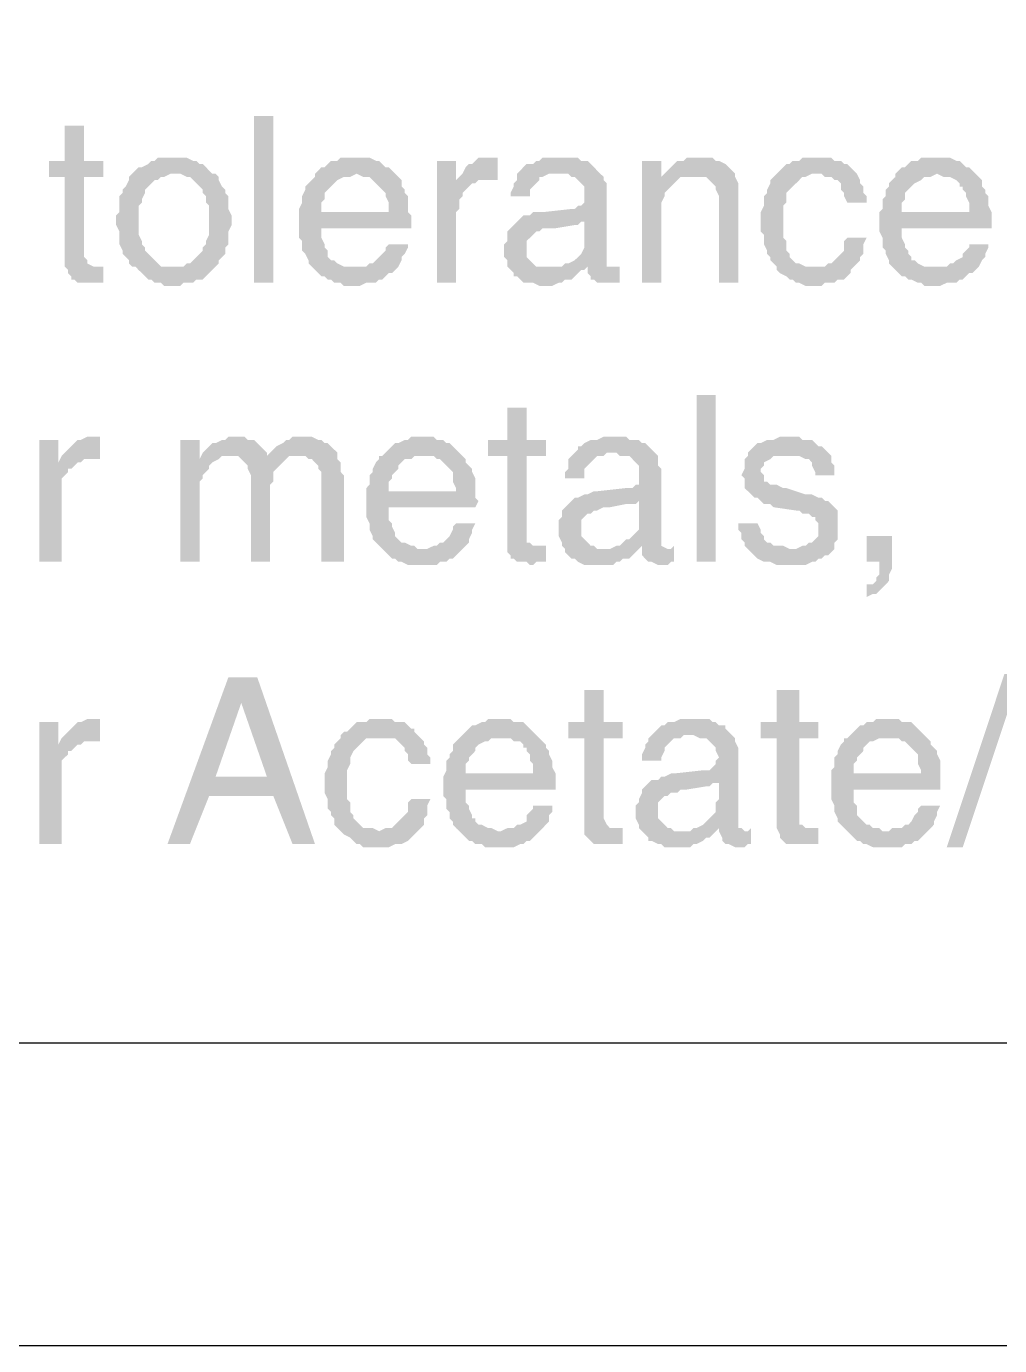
# Model space of a CAD drawing. Header units: inches. Extents: x 3613 to 8393, y -2205 to -794.
# Drawn here: x 3947.38 to 3961.08, y -1185.65 to -1167.08 of the extents above; entities that cross this region are included whole.
import ezdxf

# ---------------------------------------------------------------- set-up
doc = ezdxf.new("R2010")
doc.units = ezdxf.units.IN
doc.header["$MEASUREMENT"] = 0

msp = doc.modelspace()

# ---------------------------------------------------------------- hatches: boundary and pattern name
at = {"transparency": 33554559}
for points in [[(3948.192, -1168.479), (3947.921, -1168.479), (3947.921, -1168.975), (3947.696, -1168.975), (3947.696, -1169.201), (3947.921, -1169.201), (3947.921, -1170.464), (3947.967, -1170.51), (3947.967, -1170.555), (3948.012, -1170.6), (3948.012, -1170.645), (3948.057, -1170.645), (3948.102, -1170.69), (3948.463, -1170.69), (3948.463, -1170.464), (3948.328, -1170.464), (3948.237, -1170.419), (3948.237, -1170.374), (3948.192, -1170.329), (3948.192, -1169.201), (3948.463, -1169.201), (3948.463, -1168.975), (3948.192, -1168.975)], [(3950.584, -1170.69), (3950.584, -1168.343), (3950.855, -1168.343), (3950.855, -1170.69)], [(3949.456, -1168.93), (3949.23, -1168.93), (3949.185, -1168.975), (3949.14, -1168.975), (3949.095, -1169.02), (3949.005, -1169.065), (3948.959, -1169.065), (3948.914, -1169.111), (3948.869, -1169.156), (3948.869, -1169.156), (3948.824, -1169.201), (3948.824, -1169.246), (3948.779, -1169.336), (3948.734, -1169.381), (3948.734, -1169.426), (3948.689, -1169.472), (3948.689, -1169.697), (3948.643, -1169.742), (3948.643, -1169.833), (3948.643, -1169.878), (3948.689, -1169.968), (3948.689, -1170.149), (3948.734, -1170.239), (3948.734, -1170.284), (3948.779, -1170.329), (3948.824, -1170.374), (3948.824, -1170.419), (3948.869, -1170.464), (3949.456, -1170.464), (3949.275, -1170.464), (3949.23, -1170.419), (3949.185, -1170.374), (3949.14, -1170.329), (3949.095, -1170.284), (3949.05, -1170.239), (3949.05, -1170.194), (3949.005, -1170.149), (3949.005, -1170.103), (3948.959, -1170.013), (3948.959, -1169.607), (3949.005, -1169.562), (3949.005, -1169.517), (3949.05, -1169.426), (3949.05, -1169.381), (3949.095, -1169.336), (3949.14, -1169.291), (3949.185, -1169.246), (3949.23, -1169.246), (3949.275, -1169.201), (3949.32, -1169.201), (3949.411, -1169.156), (3949.997, -1169.156), (3949.952, -1169.111), (3949.907, -1169.065), (3949.862, -1169.02), (3949.817, -1169.02), (3949.772, -1168.975), (3949.727, -1168.975), (3949.636, -1168.93), (3949.546, -1168.93)], [(3952.028, -1168.93), (3951.803, -1168.93), (3951.758, -1168.975), (3951.667, -1168.975), (3951.622, -1169.02), (3951.577, -1169.065), (3951.532, -1169.065), (3951.487, -1169.111), (3951.442, -1169.156), (3952.028, -1169.156), (3952.119, -1169.201), (3952.209, -1169.201), (3952.254, -1169.246), (3952.299, -1169.291), (3952.344, -1169.336), (3952.344, -1169.336), (3952.389, -1169.381), (3952.435, -1169.426), (3952.435, -1169.472), (3952.48, -1169.562), (3952.48, -1169.697), (3951.216, -1169.697), (3951.216, -1170.058), (3951.261, -1170.103), (3951.261, -1170.239), (3951.306, -1170.284), (3951.351, -1170.374), (3951.351, -1170.419), (3951.397, -1170.464), (3951.442, -1170.51), (3951.442, -1170.51), (3951.487, -1170.555), (3951.532, -1170.6), (3951.577, -1170.6), (3951.622, -1170.645), (3951.667, -1170.645), (3951.712, -1170.69), (3951.803, -1170.69), (3951.848, -1170.735), (3952.074, -1170.735), (3952.164, -1170.69), (3952.299, -1170.69), (3952.344, -1170.645), (3952.389, -1170.645), (3952.435, -1170.6), (3952.48, -1170.555), (3952.525, -1170.555), (3952.57, -1170.51), (3952.028, -1170.464), (3951.848, -1170.464), (3951.758, -1170.419), (3951.712, -1170.374), (3951.667, -1170.374), (3951.622, -1170.329), (3951.622, -1170.239), (3951.577, -1170.194), (3951.577, -1170.149), (3951.532, -1170.058), (3951.532, -1169.923), (3952.796, -1169.923), (3952.796, -1169.742), (3952.751, -1169.697), (3952.751, -1169.472), (3952.705, -1169.426), (3952.705, -1169.381), (3952.66, -1169.336), (3952.66, -1169.246), (3952.615, -1169.201), (3952.57, -1169.156), (3952.525, -1169.111), (3952.48, -1169.065), (3952.435, -1169.065), (3952.389, -1169.02), (3952.344, -1168.975), (3952.299, -1168.975), (3952.209, -1168.93), (3952.119, -1168.93)], [(3953.427, -1168.975), (3953.157, -1168.975), (3953.157, -1170.69), (3953.427, -1170.69), (3953.427, -1169.697), (3953.473, -1169.652), (3953.473, -1169.517), (3953.518, -1169.472), (3953.518, -1169.426), (3953.563, -1169.381), (3953.608, -1169.336), (3953.653, -1169.291), (3953.698, -1169.291), (3953.427, -1169.246)], [(3953.924, -1168.93), (3953.743, -1168.93), (3953.698, -1168.975), (3953.653, -1169.02), (3953.608, -1169.02), (3953.563, -1169.065), (3953.518, -1169.156), (3953.518, -1169.156), (3953.473, -1169.201), (3953.924, -1169.246), (3954.014, -1169.246), (3954.014, -1168.93), (3953.969, -1168.93)], [(3954.917, -1168.93), (3954.646, -1168.93), (3954.601, -1168.975), (3954.556, -1168.975), (3954.511, -1169.02), (3954.42, -1169.02), (3954.375, -1169.065), (3954.375, -1169.065), (3954.33, -1169.111), (3954.285, -1169.156), (3954.285, -1169.246), (3954.24, -1169.291), (3954.24, -1169.336), (3954.195, -1169.426), (3954.195, -1169.472), (3954.466, -1169.472), (3954.466, -1169.381), (3954.511, -1169.336), (3954.556, -1169.291), (3954.601, -1169.246), (3954.601, -1169.201), (3954.646, -1169.201), (3954.736, -1169.156), (3955.458, -1169.156), (3955.413, -1169.111), (3955.368, -1169.065), (3955.323, -1169.02), (3955.278, -1168.975), (3955.188, -1168.975), (3955.143, -1168.93), (3954.962, -1168.93)], [(3956.316, -1168.975), (3956.045, -1168.975), (3956.045, -1170.69), (3956.316, -1170.69), (3956.316, -1169.742), (3956.316, -1169.562), (3956.361, -1169.472), (3956.361, -1169.426), (3956.406, -1169.381), (3956.451, -1169.336), (3956.451, -1169.336), (3956.496, -1169.291), (3956.542, -1169.246), (3956.316, -1169.201)], [(3956.812, -1168.93), (3956.677, -1168.93), (3956.632, -1168.975), (3956.542, -1168.975), (3956.496, -1169.02), (3956.451, -1169.065), (3956.406, -1169.111), (3956.361, -1169.156), (3956.316, -1169.201), (3956.542, -1169.246), (3956.587, -1169.201), (3956.767, -1169.201), (3957.354, -1169.156), (3957.309, -1169.111), (3957.264, -1169.065), (3957.264, -1169.065), (3957.219, -1169.02), (3957.128, -1168.975), (3957.083, -1168.975), (3957.038, -1168.93), (3956.903, -1168.93)], [(3958.482, -1168.93), (3958.302, -1168.93), (3958.257, -1168.975), (3958.166, -1168.975), (3958.121, -1169.02), (3958.076, -1169.02), (3958.031, -1169.065), (3957.986, -1169.111), (3957.941, -1169.156), (3958.573, -1169.156), (3958.618, -1169.201), (3958.708, -1169.201), (3958.753, -1169.246), (3958.798, -1169.246), (3958.843, -1169.291), (3958.843, -1169.381), (3958.888, -1169.426), (3958.888, -1169.472), (3958.934, -1169.562), (3959.204, -1169.562), (3959.204, -1169.472), (3959.159, -1169.426), (3959.159, -1169.336), (3959.114, -1169.291), (3959.114, -1169.246), (3959.069, -1169.156), (3959.024, -1169.111), (3958.979, -1169.065), (3958.979, -1169.065), (3958.934, -1169.02), (3958.888, -1169.02), (3958.843, -1168.975), (3958.753, -1168.975), (3958.708, -1168.93), (3958.573, -1168.93)], [(3960.197, -1168.93), (3959.972, -1168.93), (3959.927, -1168.975), (3959.836, -1168.975), (3959.791, -1169.02), (3959.746, -1169.065), (3959.701, -1169.065), (3959.656, -1169.111), (3959.611, -1169.156), (3960.197, -1169.156), (3960.288, -1169.201), (3960.378, -1169.201), (3960.468, -1169.246), (3960.513, -1169.291), (3960.513, -1169.336), (3960.558, -1169.336), (3960.558, -1169.381), (3960.604, -1169.426), (3960.604, -1169.472), (3960.649, -1169.562), (3960.649, -1169.697), (3959.385, -1169.697), (3959.385, -1169.968), (3959.43, -1170.058), (3959.43, -1170.194), (3959.475, -1170.239), (3959.475, -1170.284), (3959.52, -1170.374), (3959.52, -1170.419), (3959.565, -1170.464), (3959.611, -1170.51), (3959.611, -1170.51), (3959.656, -1170.555), (3959.701, -1170.6), (3959.746, -1170.6), (3959.791, -1170.645), (3959.836, -1170.645), (3959.927, -1170.69), (3959.972, -1170.69), (3960.017, -1170.735), (3960.242, -1170.735), (3960.333, -1170.69), (3960.468, -1170.69), (3960.513, -1170.645), (3960.558, -1170.645), (3960.604, -1170.6), (3960.649, -1170.555), (3960.694, -1170.555), (3960.739, -1170.51), (3960.197, -1170.464), (3960.017, -1170.464), (3959.927, -1170.419), (3959.881, -1170.374), (3959.836, -1170.374), (3959.836, -1170.329), (3959.791, -1170.284), (3959.791, -1170.239), (3959.746, -1170.194), (3959.746, -1170.149), (3959.701, -1170.058), (3959.701, -1169.923), (3960.965, -1169.923), (3960.965, -1169.697), (3960.919, -1169.607), (3960.919, -1169.472), (3960.874, -1169.426), (3960.874, -1169.381), (3960.829, -1169.336), (3960.829, -1169.246), (3960.784, -1169.201), (3960.739, -1169.156), (3960.694, -1169.111), (3960.649, -1169.065), (3960.604, -1169.065), (3960.558, -1169.02), (3960.513, -1168.975), (3960.468, -1168.975), (3960.378, -1168.93), (3960.288, -1168.93)], [(3949.997, -1169.156), (3949.456, -1169.156), (3949.546, -1169.156), (3949.636, -1169.201), (3949.682, -1169.201), (3949.727, -1169.246), (3949.772, -1169.291), (3949.817, -1169.336), (3949.862, -1169.381), (3949.862, -1169.426), (3949.907, -1169.472), (3949.907, -1169.562), (3949.952, -1169.607), (3949.952, -1170.013), (3949.907, -1170.103), (3949.907, -1170.149), (3949.862, -1170.194), (3949.862, -1170.239), (3949.817, -1170.284), (3949.772, -1170.329), (3949.727, -1170.374), (3949.682, -1170.419), (3949.636, -1170.419), (3949.591, -1170.464), (3948.914, -1170.464), (3948.959, -1170.51), (3949.005, -1170.555), (3949.05, -1170.6), (3949.095, -1170.645), (3949.14, -1170.645), (3949.185, -1170.69), (3949.275, -1170.69), (3949.32, -1170.735), (3949.546, -1170.735), (3949.591, -1170.69), (3949.727, -1170.69), (3949.772, -1170.645), (3949.862, -1170.645), (3949.907, -1170.6), (3949.952, -1170.555), (3949.997, -1170.51), (3950.043, -1170.464), (3950.043, -1170.464), (3950.088, -1170.419), (3950.088, -1170.374), (3950.133, -1170.329), (3950.178, -1170.284), (3950.178, -1170.194), (3950.223, -1170.149), (3950.223, -1169.968), (3950.268, -1169.878), (3950.268, -1169.833), (3950.268, -1169.742), (3950.223, -1169.652), (3950.223, -1169.472), (3950.178, -1169.426), (3950.178, -1169.381), (3950.133, -1169.336), (3950.088, -1169.246), (3950.088, -1169.201), (3950.043, -1169.156)], [(3951.442, -1169.156), (3951.442, -1169.201), (3951.397, -1169.246), (3951.351, -1169.291), (3951.306, -1169.336), (3951.306, -1169.381), (3951.261, -1169.472), (3951.261, -1169.562), (3951.216, -1169.652), (3951.216, -1169.697), (3951.532, -1169.697), (3951.532, -1169.562), (3951.577, -1169.517), (3951.577, -1169.426), (3951.622, -1169.381), (3951.667, -1169.336), (3951.667, -1169.336), (3951.712, -1169.291), (3951.758, -1169.246), (3951.848, -1169.201), (3951.938, -1169.201), (3952.028, -1169.156)], [(3953.473, -1169.201), (3953.427, -1169.246), (3953.698, -1169.291), (3953.743, -1169.246), (3953.924, -1169.246)], [(3955.458, -1169.156), (3954.872, -1169.156), (3955.007, -1169.156), (3955.052, -1169.201), (3955.097, -1169.201), (3955.143, -1169.246), (3955.188, -1169.291), (3955.233, -1169.336), (3955.233, -1169.562), (3955.188, -1169.607), (3955.143, -1169.607), (3955.097, -1169.652), (3955.052, -1169.652), (3954.646, -1169.697), (3954.511, -1169.697), (3954.466, -1169.742), (3954.375, -1169.742), (3954.33, -1169.787), (3955.233, -1169.833), (3955.233, -1170.103), (3955.233, -1170.194), (3955.188, -1170.284), (3955.143, -1170.329), (3955.097, -1170.374), (3955.097, -1170.374), (3955.007, -1170.419), (3954.962, -1170.419), (3954.917, -1170.464), (3954.736, -1170.464), (3954.195, -1170.51), (3954.24, -1170.555), (3954.24, -1170.6), (3954.285, -1170.6), (3954.33, -1170.645), (3954.375, -1170.69), (3954.511, -1170.69), (3954.601, -1170.735), (3954.781, -1170.735), (3954.872, -1170.69), (3954.917, -1170.69), (3954.962, -1170.645), (3955.052, -1170.645), (3955.097, -1170.6), (3955.143, -1170.555), (3955.188, -1170.51), (3955.233, -1170.51), (3955.278, -1170.464), (3955.549, -1170.464), (3955.549, -1169.291), (3955.504, -1169.246), (3955.504, -1169.201)], [(3957.354, -1169.156), (3956.767, -1169.201), (3956.948, -1169.201), (3956.993, -1169.246), (3957.038, -1169.291), (3957.038, -1169.291), (3957.083, -1169.336), (3957.083, -1169.381), (3957.128, -1169.472), (3957.128, -1170.69), (3957.399, -1170.69), (3957.399, -1169.291), (3957.354, -1169.201)], [(3957.941, -1169.156), (3957.896, -1169.201), (3957.85, -1169.246), (3957.85, -1169.291), (3957.805, -1169.381), (3957.805, -1169.426), (3957.76, -1169.472), (3957.76, -1169.607), (3957.715, -1169.697), (3957.715, -1169.968), (3957.76, -1170.013), (3957.76, -1170.149), (3957.805, -1170.239), (3957.805, -1170.284), (3957.85, -1170.329), (3957.85, -1170.374), (3957.896, -1170.419), (3957.941, -1170.464), (3958.482, -1170.464), (3958.347, -1170.464), (3958.257, -1170.419), (3958.212, -1170.419), (3958.166, -1170.374), (3958.121, -1170.329), (3958.121, -1170.284), (3958.076, -1170.239), (3958.076, -1170.103), (3958.031, -1170.058), (3958.031, -1169.607), (3958.076, -1169.562), (3958.076, -1169.426), (3958.121, -1169.381), (3958.166, -1169.336), (3958.166, -1169.336), (3958.212, -1169.291), (3958.257, -1169.246), (3958.302, -1169.201), (3958.347, -1169.201), (3958.437, -1169.156), (3958.482, -1169.156)], [(3959.611, -1169.156), (3959.611, -1169.201), (3959.565, -1169.246), (3959.52, -1169.291), (3959.52, -1169.336), (3959.475, -1169.381), (3959.475, -1169.472), (3959.43, -1169.517), (3959.43, -1169.652), (3959.385, -1169.697), (3959.701, -1169.697), (3959.701, -1169.562), (3959.746, -1169.517), (3959.746, -1169.426), (3959.791, -1169.381), (3959.836, -1169.336), (3959.836, -1169.336), (3959.881, -1169.291), (3959.972, -1169.246), (3960.017, -1169.201), (3960.107, -1169.201), (3960.197, -1169.156)], [(3954.33, -1169.787), (3954.285, -1169.833), (3954.24, -1169.878), (3954.24, -1169.878), (3954.195, -1169.923), (3954.15, -1169.968), (3954.15, -1170.103), (3954.104, -1170.149), (3954.104, -1170.239), (3954.104, -1170.329), (3954.15, -1170.374), (3954.15, -1170.464), (3954.195, -1170.51), (3954.736, -1170.464), (3954.556, -1170.464), (3954.511, -1170.419), (3954.466, -1170.374), (3954.42, -1170.329), (3954.42, -1170.103), (3954.466, -1170.058), (3954.511, -1170.013), (3954.556, -1169.968), (3954.601, -1169.968), (3954.646, -1169.923), (3954.827, -1169.923), (3955.097, -1169.878), (3955.143, -1169.878), (3955.188, -1169.833), (3955.233, -1169.833)], [(3952.751, -1170.149), (3952.48, -1170.149), (3952.435, -1170.194), (3952.435, -1170.239), (3952.389, -1170.284), (3952.344, -1170.329), (3952.299, -1170.374), (3952.254, -1170.419), (3952.209, -1170.419), (3952.164, -1170.464), (3952.028, -1170.464), (3952.57, -1170.51), (3952.615, -1170.464), (3952.66, -1170.374), (3952.66, -1170.329), (3952.705, -1170.284), (3952.751, -1170.194)], [(3959.204, -1170.058), (3958.934, -1170.058), (3958.888, -1170.103), (3958.888, -1170.239), (3958.843, -1170.284), (3958.798, -1170.329), (3958.753, -1170.374), (3958.708, -1170.419), (3958.663, -1170.419), (3958.618, -1170.464), (3957.941, -1170.464), (3957.941, -1170.51), (3957.986, -1170.555), (3958.076, -1170.6), (3958.121, -1170.645), (3958.166, -1170.645), (3958.212, -1170.69), (3958.257, -1170.69), (3958.347, -1170.735), (3958.573, -1170.735), (3958.618, -1170.69), (3958.753, -1170.69), (3958.798, -1170.645), (3958.888, -1170.645), (3958.934, -1170.6), (3958.979, -1170.555), (3958.979, -1170.51), (3959.024, -1170.464), (3959.069, -1170.419), (3959.114, -1170.374), (3959.114, -1170.329), (3959.159, -1170.284), (3959.159, -1170.149)], [(3960.919, -1170.149), (3960.649, -1170.149), (3960.649, -1170.194), (3960.604, -1170.239), (3960.558, -1170.284), (3960.558, -1170.329), (3960.468, -1170.374), (3960.423, -1170.419), (3960.378, -1170.419), (3960.333, -1170.464), (3960.197, -1170.464), (3960.739, -1170.51), (3960.784, -1170.464), (3960.829, -1170.374), (3960.874, -1170.329), (3960.874, -1170.284), (3960.919, -1170.194)], [(3955.729, -1170.464), (3955.639, -1170.464), (3955.278, -1170.51), (3955.278, -1170.555), (3955.323, -1170.6), (3955.323, -1170.645), (3955.368, -1170.645), (3955.413, -1170.69), (3955.729, -1170.69)], [(3955.549, -1170.464), (3955.278, -1170.464), (3955.278, -1170.51), (3955.639, -1170.464), (3955.639, -1170.464)], [(3956.812, -1174.617), (3956.812, -1172.27), (3957.083, -1172.27), (3957.083, -1174.617)], [(3954.42, -1172.45), (3954.15, -1172.45), (3954.15, -1172.902), (3953.879, -1172.902), (3953.879, -1173.127), (3954.15, -1173.127), (3954.15, -1174.481), (3954.195, -1174.526), (3954.195, -1174.572), (3954.24, -1174.572), (3954.285, -1174.617), (3954.42, -1174.617), (3954.466, -1174.662), (3954.511, -1174.662), (3954.556, -1174.617), (3954.691, -1174.617), (3954.691, -1174.391), (3954.511, -1174.391), (3954.466, -1174.346), (3954.42, -1174.346), (3954.42, -1173.127), (3954.691, -1173.127), (3954.691, -1172.902), (3954.42, -1172.902)], [(3947.831, -1172.902), (3947.56, -1172.902), (3947.56, -1174.617), (3947.876, -1174.617), (3947.876, -1173.443), (3947.921, -1173.398), (3947.967, -1173.353), (3947.967, -1173.308), (3948.012, -1173.308), (3948.057, -1173.263), (3948.102, -1173.218), (3947.831, -1173.218)], [(3948.328, -1172.856), (3948.237, -1172.856), (3948.147, -1172.902), (3948.102, -1172.902), (3948.057, -1172.947), (3948.012, -1172.992), (3947.967, -1173.037), (3947.921, -1173.082), (3947.921, -1173.082), (3947.876, -1173.127), (3948.328, -1173.172), (3948.418, -1173.172), (3948.418, -1172.856), (3948.373, -1172.856)], [(3949.817, -1172.902), (3949.546, -1172.902), (3949.546, -1174.617), (3949.817, -1174.617), (3949.817, -1173.488), (3949.862, -1173.443), (3949.862, -1173.398), (3949.907, -1173.353), (3949.952, -1173.308), (3949.952, -1173.263), (3949.997, -1173.218), (3950.088, -1173.172), (3949.817, -1173.172)], [(3950.313, -1172.856), (3950.223, -1172.856), (3950.178, -1172.902), (3950.133, -1172.902), (3950.043, -1172.947), (3949.997, -1172.947), (3949.952, -1172.992), (3949.907, -1173.037), (3949.862, -1173.082), (3949.817, -1173.172), (3950.088, -1173.172), (3950.133, -1173.127), (3950.268, -1173.127), (3950.765, -1173.082), (3950.72, -1173.037), (3950.674, -1172.992), (3950.674, -1172.992), (3950.629, -1172.947), (3950.584, -1172.902), (3950.494, -1172.902), (3950.449, -1172.856), (3950.404, -1172.856)], [(3951.261, -1172.856), (3951.126, -1172.856), (3951.081, -1172.902), (3951.035, -1172.902), (3950.99, -1172.947), (3950.9, -1172.992), (3950.855, -1173.037), (3950.81, -1173.082), (3950.765, -1173.127), (3950.359, -1173.127), (3950.404, -1173.172), (3950.449, -1173.218), (3950.449, -1173.218), (3950.494, -1173.263), (3950.494, -1173.308), (3950.539, -1173.398), (3950.539, -1174.617), (3950.81, -1174.617), (3950.81, -1173.533), (3950.855, -1173.488), (3950.855, -1173.353), (3950.9, -1173.308), (3950.945, -1173.263), (3950.945, -1173.263), (3950.99, -1173.218), (3951.035, -1173.172), (3951.081, -1173.127), (3951.216, -1173.127), (3951.758, -1173.082), (3951.712, -1173.037), (3951.667, -1172.992), (3951.667, -1172.992), (3951.622, -1172.947), (3951.577, -1172.947), (3951.532, -1172.902), (3951.487, -1172.902), (3951.397, -1172.856), (3951.351, -1172.856)], [(3952.976, -1172.856), (3952.796, -1172.856), (3952.751, -1172.902), (3952.705, -1172.902), (3952.615, -1172.947), (3952.57, -1172.947), (3952.525, -1172.992), (3952.48, -1173.037), (3952.435, -1173.082), (3952.389, -1173.127), (3953.112, -1173.127), (3953.157, -1173.172), (3953.202, -1173.172), (3953.247, -1173.218), (3953.292, -1173.263), (3953.292, -1173.263), (3953.337, -1173.308), (3953.382, -1173.353), (3953.382, -1173.488), (3953.427, -1173.579), (3953.427, -1173.624), (3952.48, -1173.624), (3952.164, -1173.669), (3952.164, -1173.985), (3952.209, -1174.075), (3952.209, -1174.165), (3952.254, -1174.256), (3952.254, -1174.301), (3952.299, -1174.346), (3952.344, -1174.391), (3952.389, -1174.436), (3952.389, -1174.436), (3952.435, -1174.481), (3952.48, -1174.526), (3952.525, -1174.572), (3952.57, -1174.572), (3952.615, -1174.617), (3952.66, -1174.617), (3952.751, -1174.662), (3953.157, -1174.662), (3953.202, -1174.617), (3953.292, -1174.617), (3953.337, -1174.572), (3953.382, -1174.572), (3953.427, -1174.526), (3953.473, -1174.481), (3953.518, -1174.436), (3952.886, -1174.436), (3952.841, -1174.391), (3952.796, -1174.391), (3952.705, -1174.346), (3952.66, -1174.346), (3952.615, -1174.301), (3952.57, -1174.256), (3952.57, -1174.21), (3952.525, -1174.12), (3952.525, -1174.075), (3952.48, -1174.03), (3952.48, -1173.849), (3953.698, -1173.849), (3953.743, -1173.759), (3953.698, -1173.714), (3953.698, -1173.443), (3953.653, -1173.353), (3953.653, -1173.308), (3953.608, -1173.263), (3953.563, -1173.218), (3953.563, -1173.172), (3953.518, -1173.127), (3953.473, -1173.082), (3953.427, -1173.037), (3953.382, -1172.992), (3953.337, -1172.947), (3953.292, -1172.947), (3953.247, -1172.902), (3953.157, -1172.902), (3953.112, -1172.856), (3953.021, -1172.856)], [(3955.684, -1172.856), (3955.504, -1172.856), (3955.413, -1172.902), (3955.323, -1172.902), (3955.233, -1172.947), (3955.188, -1172.992), (3955.143, -1172.992), (3955.143, -1173.037), (3955.097, -1173.082), (3955.052, -1173.127), (3955.007, -1173.172), (3955.007, -1173.308), (3954.962, -1173.353), (3954.962, -1173.443), (3955.233, -1173.443), (3955.233, -1173.308), (3955.278, -1173.263), (3955.323, -1173.218), (3955.368, -1173.172), (3955.368, -1173.172), (3955.413, -1173.127), (3955.504, -1173.127), (3955.549, -1173.082), (3956.226, -1173.082), (3956.181, -1173.037), (3956.135, -1172.992), (3956.09, -1172.947), (3956.045, -1172.947), (3956, -1172.902), (3955.865, -1172.902), (3955.82, -1172.856), (3955.729, -1172.856)], [(3958.121, -1172.856), (3957.986, -1172.856), (3957.896, -1172.902), (3957.805, -1172.902), (3957.715, -1172.947), (3957.67, -1172.947), (3957.625, -1172.992), (3957.58, -1173.037), (3957.535, -1173.082), (3957.535, -1173.127), (3957.489, -1173.172), (3957.489, -1173.308), (3957.444, -1173.398), (3957.489, -1173.443), (3957.489, -1173.579), (3957.535, -1173.624), (3957.58, -1173.669), (3957.625, -1173.714), (3957.67, -1173.714), (3957.715, -1173.759), (3957.76, -1173.804), (3957.85, -1173.804), (3957.896, -1173.849), (3958.212, -1173.895), (3958.257, -1173.895), (3958.302, -1173.94), (3958.392, -1173.94), (3958.437, -1173.985), (3958.482, -1173.985), (3958.482, -1174.03), (3958.527, -1174.075), (3958.527, -1174.256), (3958.482, -1174.301), (3958.437, -1174.346), (3958.392, -1174.346), (3958.347, -1174.391), (3958.302, -1174.391), (3958.212, -1174.436), (3957.535, -1174.436), (3957.58, -1174.481), (3957.625, -1174.526), (3957.625, -1174.526), (3957.67, -1174.572), (3957.76, -1174.617), (3957.85, -1174.617), (3957.941, -1174.662), (3958.347, -1174.662), (3958.437, -1174.617), (3958.482, -1174.617), (3958.527, -1174.572), (3958.573, -1174.572), (3958.618, -1174.526), (3958.663, -1174.526), (3958.708, -1174.481), (3958.753, -1174.436), (3958.753, -1174.346), (3958.798, -1174.301), (3958.798, -1174.12), (3958.798, -1173.895), (3958.753, -1173.849), (3958.708, -1173.804), (3958.708, -1173.804), (3958.663, -1173.759), (3958.618, -1173.759), (3958.573, -1173.714), (3958.527, -1173.714), (3958.437, -1173.669), (3958.347, -1173.669), (3958.076, -1173.579), (3958.031, -1173.579), (3957.941, -1173.533), (3957.85, -1173.533), (3957.805, -1173.488), (3957.76, -1173.488), (3957.76, -1173.398), (3957.715, -1173.353), (3957.715, -1173.308), (3957.76, -1173.263), (3957.76, -1173.218), (3957.85, -1173.172), (3957.85, -1173.172), (3957.896, -1173.127), (3958.121, -1173.127), (3958.663, -1173.082), (3958.618, -1173.037), (3958.573, -1172.992), (3958.527, -1172.992), (3958.482, -1172.947), (3958.437, -1172.902), (3958.302, -1172.902), (3958.257, -1172.856), (3958.166, -1172.856)], [(3947.876, -1173.127), (3947.831, -1173.218), (3948.147, -1173.218), (3948.192, -1173.172), (3948.328, -1173.172)], [(3951.758, -1173.082), (3951.216, -1173.127), (3951.306, -1173.127), (3951.351, -1173.172), (3951.397, -1173.172), (3951.442, -1173.218), (3951.487, -1173.263), (3951.487, -1173.308), (3951.532, -1173.353), (3951.532, -1174.617), (3951.848, -1174.617), (3951.848, -1173.398), (3951.803, -1173.353), (3951.803, -1173.218), (3951.758, -1173.172)], [(3952.389, -1173.127), (3952.344, -1173.127), (3952.344, -1173.172), (3952.299, -1173.218), (3952.254, -1173.308), (3952.254, -1173.353), (3952.209, -1173.398), (3952.209, -1173.533), (3952.164, -1173.579), (3952.164, -1173.669), (3952.48, -1173.624), (3952.48, -1173.488), (3952.525, -1173.443), (3952.525, -1173.398), (3952.57, -1173.353), (3952.615, -1173.308), (3952.615, -1173.263), (3952.66, -1173.218), (3952.705, -1173.172), (3952.796, -1173.172), (3952.841, -1173.127), (3952.976, -1173.127)], [(3956.226, -1173.082), (3955.639, -1173.082), (3955.684, -1173.082), (3955.729, -1173.127), (3955.865, -1173.127), (3955.91, -1173.172), (3955.955, -1173.218), (3956, -1173.263), (3956, -1173.398), (3956, -1173.533), (3955.955, -1173.533), (3955.91, -1173.579), (3955.82, -1173.579), (3955.413, -1173.624), (3955.368, -1173.624), (3955.278, -1173.669), (3955.233, -1173.669), (3955.143, -1173.714), (3955.097, -1173.714), (3956, -1173.759), (3956, -1174.03), (3956, -1174.165), (3955.955, -1174.21), (3955.91, -1174.256), (3955.865, -1174.301), (3955.82, -1174.301), (3955.774, -1174.346), (3955.729, -1174.391), (3955.684, -1174.391), (3955.594, -1174.436), (3954.962, -1174.436), (3954.962, -1174.481), (3955.007, -1174.526), (3955.052, -1174.572), (3955.097, -1174.572), (3955.143, -1174.617), (3955.233, -1174.662), (3955.639, -1174.662), (3955.684, -1174.617), (3955.729, -1174.617), (3955.774, -1174.572), (3955.865, -1174.572), (3955.91, -1174.526), (3955.955, -1174.481), (3956, -1174.436), (3956.045, -1174.391), (3956.316, -1174.391), (3956.316, -1173.308), (3956.271, -1173.263), (3956.271, -1173.127)], [(3958.663, -1173.082), (3958.121, -1173.127), (3958.257, -1173.127), (3958.347, -1173.172), (3958.392, -1173.172), (3958.437, -1173.218), (3958.437, -1173.263), (3958.482, -1173.353), (3958.482, -1173.398), (3958.753, -1173.398), (3958.753, -1173.263), (3958.708, -1173.218), (3958.708, -1173.127)], [(3955.097, -1173.714), (3955.052, -1173.759), (3955.007, -1173.804), (3955.007, -1173.804), (3954.962, -1173.849), (3954.917, -1173.895), (3954.917, -1173.985), (3954.872, -1174.03), (3954.872, -1174.256), (3954.917, -1174.346), (3954.917, -1174.391), (3954.962, -1174.436), (3955.458, -1174.436), (3955.413, -1174.436), (3955.368, -1174.391), (3955.323, -1174.391), (3955.278, -1174.346), (3955.233, -1174.301), (3955.188, -1174.256), (3955.188, -1174.12), (3955.188, -1174.03), (3955.233, -1173.985), (3955.278, -1173.94), (3955.323, -1173.94), (3955.368, -1173.895), (3955.413, -1173.895), (3955.504, -1173.849), (3955.594, -1173.849), (3955.82, -1173.804), (3955.955, -1173.804), (3956, -1173.759)], [(3953.698, -1174.075), (3953.427, -1174.075), (3953.382, -1174.12), (3953.382, -1174.165), (3953.337, -1174.256), (3953.292, -1174.301), (3953.247, -1174.346), (3953.202, -1174.346), (3953.157, -1174.391), (3953.112, -1174.391), (3953.021, -1174.436), (3952.976, -1174.436), (3953.518, -1174.436), (3953.563, -1174.391), (3953.608, -1174.346), (3953.608, -1174.301), (3953.653, -1174.21), (3953.653, -1174.165)], [(3957.67, -1174.075), (3957.399, -1174.075), (3957.399, -1174.165), (3957.444, -1174.21), (3957.444, -1174.301), (3957.489, -1174.346), (3957.489, -1174.391), (3957.535, -1174.436), (3958.121, -1174.436), (3958.031, -1174.391), (3957.896, -1174.391), (3957.85, -1174.346), (3957.805, -1174.346), (3957.76, -1174.301), (3957.76, -1174.256), (3957.715, -1174.21), (3957.715, -1174.165)], [(3959.565, -1174.256), (3959.204, -1174.256), (3959.204, -1174.617), (3959.385, -1174.617), (3959.385, -1174.797), (3959.34, -1174.842), (3959.34, -1174.887), (3959.295, -1174.933), (3959.204, -1174.933), (3959.204, -1175.113), (3959.204, -1175.113), (3959.295, -1175.068), (3959.34, -1175.068), (3959.385, -1175.023), (3959.43, -1174.978), (3959.475, -1174.933), (3959.52, -1174.887), (3959.52, -1174.797), (3959.565, -1174.707), (3959.565, -1174.572)], [(3956.496, -1174.391), (3956.451, -1174.436), (3956.045, -1174.436), (3956.045, -1174.526), (3956.09, -1174.572), (3956.09, -1174.572), (3956.135, -1174.617), (3956.181, -1174.617), (3956.271, -1174.662), (3956.406, -1174.662), (3956.451, -1174.617), (3956.496, -1174.617)], [(3956.316, -1174.391), (3956.045, -1174.391), (3956.045, -1174.436), (3956.406, -1174.436)], [(3950.629, -1176.241), (3950.223, -1176.241), (3949.366, -1178.588), (3949.682, -1178.588), (3949.952, -1177.911), (3950.855, -1177.911), (3950.043, -1177.64), (3950.404, -1176.602)], [(3950.629, -1176.241), (3950.404, -1176.602), (3950.765, -1177.64), (3950.043, -1177.64), (3950.855, -1177.911), (3951.126, -1178.588), (3951.442, -1178.588)], [(3961.371, -1176.196), (3960.558, -1178.633), (3960.333, -1178.633), (3961.145, -1176.196)], [(3955.504, -1176.422), (3955.233, -1176.422), (3955.233, -1176.873), (3955.007, -1176.873), (3955.007, -1177.099), (3955.233, -1177.099), (3955.233, -1178.453), (3955.278, -1178.498), (3955.323, -1178.543), (3955.323, -1178.543), (3955.368, -1178.588), (3955.774, -1178.588), (3955.774, -1178.363), (3955.594, -1178.363), (3955.549, -1178.317), (3955.549, -1178.317), (3955.504, -1178.227), (3955.504, -1177.099), (3955.774, -1177.099), (3955.774, -1176.873), (3955.504, -1176.873)], [(3958.257, -1176.422), (3957.941, -1176.422), (3957.941, -1176.873), (3957.715, -1176.873), (3957.715, -1177.099), (3957.941, -1177.099), (3957.941, -1178.363), (3957.986, -1178.453), (3957.986, -1178.498), (3958.031, -1178.543), (3958.031, -1178.543), (3958.076, -1178.588), (3958.527, -1178.588), (3958.527, -1178.363), (3958.347, -1178.363), (3958.302, -1178.317), (3958.257, -1178.317), (3958.257, -1177.099), (3958.527, -1177.099), (3958.527, -1176.873), (3958.257, -1176.873)], [(3948.328, -1176.828), (3948.237, -1176.828), (3948.147, -1176.873), (3948.102, -1176.873), (3948.057, -1176.918), (3948.012, -1176.964), (3947.967, -1177.009), (3947.921, -1177.054), (3947.921, -1177.054), (3947.876, -1177.099), (3948.328, -1177.144), (3948.418, -1177.144), (3948.418, -1176.828), (3948.373, -1176.828)], [(3952.344, -1176.828), (3952.209, -1176.828), (3952.164, -1176.873), (3952.028, -1176.873), (3951.983, -1176.918), (3951.938, -1176.964), (3951.893, -1177.009), (3951.848, -1177.009), (3951.803, -1177.054), (3951.803, -1177.099), (3952.57, -1177.099), (3952.615, -1177.144), (3952.66, -1177.189), (3952.705, -1177.234), (3952.705, -1177.279), (3952.751, -1177.325), (3952.751, -1177.415), (3952.796, -1177.46), (3953.066, -1177.46), (3953.066, -1177.37), (3953.021, -1177.325), (3953.021, -1177.234), (3952.976, -1177.189), (3952.976, -1177.144), (3952.931, -1177.099), (3952.886, -1177.054), (3952.841, -1177.009), (3952.841, -1176.964), (3952.796, -1176.964), (3952.751, -1176.918), (3952.705, -1176.873), (3952.57, -1176.873), (3952.525, -1176.828), (3952.435, -1176.828)], [(3954.059, -1176.828), (3953.879, -1176.828), (3953.834, -1176.873), (3953.789, -1176.873), (3953.698, -1176.918), (3953.653, -1176.918), (3953.608, -1176.964), (3953.563, -1177.009), (3953.518, -1177.054), (3953.473, -1177.099), (3954.195, -1177.099), (3954.24, -1177.144), (3954.33, -1177.144), (3954.375, -1177.189), (3954.375, -1177.234), (3954.42, -1177.234), (3954.42, -1177.279), (3954.466, -1177.325), (3954.466, -1177.415), (3954.511, -1177.46), (3954.511, -1177.595), (3953.563, -1177.595), (3953.247, -1177.64), (3953.247, -1177.911), (3953.292, -1177.956), (3953.292, -1178.092), (3953.337, -1178.137), (3953.337, -1178.227), (3953.382, -1178.272), (3953.382, -1178.317), (3953.427, -1178.363), (3953.473, -1178.408), (3953.473, -1178.408), (3953.518, -1178.453), (3953.563, -1178.498), (3953.608, -1178.543), (3953.653, -1178.543), (3953.698, -1178.588), (3953.789, -1178.588), (3953.834, -1178.633), (3954.24, -1178.633), (3954.33, -1178.588), (3954.375, -1178.588), (3954.42, -1178.543), (3954.466, -1178.543), (3954.511, -1178.498), (3954.556, -1178.453), (3954.601, -1178.408), (3954.014, -1178.408), (3953.924, -1178.363), (3953.879, -1178.363), (3953.789, -1178.317), (3953.743, -1178.317), (3953.698, -1178.272), (3953.698, -1178.227), (3953.653, -1178.227), (3953.653, -1178.182), (3953.608, -1178.092), (3953.608, -1178.047), (3953.563, -1178.002), (3953.563, -1177.821), (3954.827, -1177.821), (3954.827, -1177.595), (3954.781, -1177.505), (3954.781, -1177.415), (3954.736, -1177.325), (3954.736, -1177.279), (3954.691, -1177.234), (3954.691, -1177.189), (3954.646, -1177.144), (3954.601, -1177.099), (3954.556, -1177.054), (3954.511, -1177.009), (3954.466, -1176.964), (3954.42, -1176.918), (3954.375, -1176.873), (3954.24, -1176.873), (3954.195, -1176.828), (3954.15, -1176.828)], [(3956.767, -1176.828), (3956.587, -1176.828), (3956.496, -1176.873), (3956.406, -1176.873), (3956.361, -1176.918), (3956.316, -1176.918), (3956.271, -1176.964), (3956.226, -1177.009), (3956.181, -1177.054), (3956.135, -1177.099), (3956.135, -1177.144), (3956.09, -1177.189), (3956.09, -1177.234), (3956.045, -1177.325), (3956.045, -1177.415), (3956.316, -1177.415), (3956.316, -1177.37), (3956.361, -1177.279), (3956.361, -1177.234), (3956.406, -1177.189), (3956.451, -1177.144), (3956.451, -1177.144), (3956.496, -1177.099), (3956.587, -1177.099), (3956.632, -1177.054), (3957.309, -1177.054), (3957.264, -1177.009), (3957.219, -1176.964), (3957.219, -1176.918), (3957.128, -1176.918), (3957.083, -1176.873), (3957.038, -1176.873), (3956.993, -1176.828), (3956.858, -1176.828)], [(3959.52, -1176.828), (3959.34, -1176.828), (3959.295, -1176.873), (3959.204, -1176.873), (3959.159, -1176.918), (3959.114, -1176.918), (3959.069, -1176.964), (3959.024, -1177.009), (3958.979, -1177.054), (3958.934, -1177.099), (3959.656, -1177.099), (3959.701, -1177.144), (3959.746, -1177.144), (3959.791, -1177.189), (3959.836, -1177.234), (3959.836, -1177.234), (3959.881, -1177.279), (3959.927, -1177.325), (3959.927, -1177.46), (3959.972, -1177.55), (3959.972, -1177.595), (3959.024, -1177.595), (3958.708, -1177.64), (3958.708, -1177.956), (3958.753, -1178.047), (3958.753, -1178.137), (3958.798, -1178.227), (3958.798, -1178.272), (3958.843, -1178.317), (3958.888, -1178.363), (3958.934, -1178.408), (3958.934, -1178.408), (3958.979, -1178.453), (3959.024, -1178.498), (3959.069, -1178.543), (3959.114, -1178.543), (3959.159, -1178.588), (3959.204, -1178.588), (3959.295, -1178.633), (3959.701, -1178.633), (3959.746, -1178.588), (3959.836, -1178.588), (3959.881, -1178.543), (3959.927, -1178.543), (3959.972, -1178.498), (3960.017, -1178.453), (3960.062, -1178.408), (3959.43, -1178.408), (3959.385, -1178.363), (3959.295, -1178.363), (3959.25, -1178.317), (3959.204, -1178.317), (3959.159, -1178.272), (3959.114, -1178.227), (3959.114, -1178.227), (3959.069, -1178.182), (3959.069, -1178.047), (3959.024, -1178.002), (3959.024, -1177.821), (3960.242, -1177.821), (3960.242, -1177.415), (3960.197, -1177.325), (3960.197, -1177.279), (3960.152, -1177.234), (3960.107, -1177.189), (3960.107, -1177.144), (3960.062, -1177.099), (3960.017, -1177.054), (3959.972, -1177.009), (3959.927, -1176.964), (3959.881, -1176.918), (3959.836, -1176.873), (3959.701, -1176.873), (3959.656, -1176.828), (3959.565, -1176.828)], [(3947.831, -1176.873), (3947.56, -1176.873), (3947.56, -1178.588), (3947.876, -1178.588), (3947.876, -1177.415), (3947.921, -1177.37), (3947.967, -1177.325), (3947.967, -1177.279), (3948.012, -1177.279), (3948.057, -1177.234), (3948.102, -1177.189), (3947.831, -1177.189)], [(3947.876, -1177.099), (3947.831, -1177.189), (3948.147, -1177.189), (3948.192, -1177.144), (3948.328, -1177.144)], [(3951.803, -1177.099), (3951.758, -1177.144), (3951.712, -1177.189), (3951.712, -1177.234), (3951.667, -1177.279), (3951.667, -1177.325), (3951.622, -1177.415), (3951.622, -1177.505), (3951.577, -1177.595), (3951.577, -1177.866), (3951.622, -1177.956), (3951.622, -1178.092), (3951.667, -1178.137), (3951.667, -1178.182), (3951.712, -1178.227), (3951.712, -1178.317), (3951.758, -1178.363), (3951.803, -1178.408), (3952.344, -1178.408), (3952.254, -1178.363), (3952.119, -1178.363), (3952.074, -1178.317), (3952.028, -1178.272), (3951.983, -1178.227), (3951.983, -1178.182), (3951.938, -1178.137), (3951.938, -1178.002), (3951.893, -1177.956), (3951.893, -1177.55), (3951.938, -1177.46), (3951.938, -1177.37), (3951.983, -1177.279), (3952.028, -1177.234), (3952.028, -1177.234), (3952.074, -1177.189), (3952.119, -1177.144), (3952.164, -1177.099), (3952.344, -1177.099)], [(3953.473, -1177.099), (3953.473, -1177.099), (3953.427, -1177.144), (3953.382, -1177.189), (3953.382, -1177.279), (3953.337, -1177.325), (3953.337, -1177.37), (3953.292, -1177.415), (3953.292, -1177.55), (3953.247, -1177.64), (3953.563, -1177.595), (3953.563, -1177.46), (3953.608, -1177.415), (3953.608, -1177.37), (3953.653, -1177.325), (3953.698, -1177.279), (3953.698, -1177.234), (3953.743, -1177.189), (3953.834, -1177.144), (3953.879, -1177.144), (3953.924, -1177.099), (3954.059, -1177.099)], [(3957.309, -1177.054), (3956.722, -1177.054), (3956.767, -1177.054), (3956.858, -1177.099), (3956.948, -1177.099), (3956.993, -1177.144), (3957.038, -1177.189), (3957.083, -1177.234), (3957.083, -1177.279), (3957.128, -1177.37), (3957.128, -1177.37), (3957.083, -1177.415), (3957.083, -1177.46), (3957.038, -1177.505), (3956.993, -1177.55), (3956.903, -1177.55), (3956.496, -1177.595), (3956.451, -1177.595), (3956.361, -1177.64), (3956.316, -1177.64), (3956.271, -1177.686), (3956.181, -1177.686), (3957.128, -1177.731), (3957.128, -1177.956), (3957.083, -1178.002), (3957.083, -1178.137), (3957.038, -1178.182), (3956.993, -1178.227), (3956.948, -1178.272), (3956.948, -1178.272), (3956.903, -1178.317), (3956.812, -1178.363), (3956.767, -1178.363), (3956.722, -1178.408), (3956.045, -1178.408), (3956.09, -1178.453), (3956.135, -1178.498), (3956.135, -1178.543), (3956.181, -1178.543), (3956.271, -1178.588), (3956.316, -1178.588), (3956.361, -1178.633), (3956.722, -1178.633), (3956.767, -1178.588), (3956.812, -1178.588), (3956.903, -1178.543), (3956.948, -1178.498), (3956.993, -1178.498), (3957.038, -1178.453), (3957.083, -1178.408), (3957.128, -1178.363), (3957.444, -1178.363), (3957.399, -1178.363), (3957.399, -1177.234), (3957.354, -1177.144), (3957.354, -1177.099)], [(3958.934, -1177.099), (3958.888, -1177.099), (3958.888, -1177.144), (3958.843, -1177.189), (3958.798, -1177.279), (3958.798, -1177.325), (3958.753, -1177.37), (3958.753, -1177.505), (3958.708, -1177.55), (3958.708, -1177.64), (3959.024, -1177.595), (3959.024, -1177.46), (3959.069, -1177.415), (3959.069, -1177.37), (3959.114, -1177.325), (3959.159, -1177.279), (3959.159, -1177.234), (3959.204, -1177.189), (3959.25, -1177.144), (3959.295, -1177.144), (3959.385, -1177.099), (3959.52, -1177.099)], [(3956.181, -1177.686), (3956.135, -1177.731), (3956.09, -1177.776), (3956.09, -1177.776), (3956.045, -1177.821), (3956.045, -1177.866), (3956, -1177.956), (3956, -1178.002), (3955.955, -1178.047), (3955.955, -1178.227), (3956, -1178.317), (3956, -1178.363), (3956.045, -1178.408), (3956.587, -1178.408), (3956.496, -1178.408), (3956.451, -1178.363), (3956.406, -1178.363), (3956.361, -1178.317), (3956.316, -1178.272), (3956.271, -1178.227), (3956.271, -1178.092), (3956.271, -1178.002), (3956.316, -1177.956), (3956.361, -1177.911), (3956.406, -1177.911), (3956.451, -1177.866), (3956.542, -1177.866), (3956.587, -1177.821), (3956.677, -1177.821), (3956.948, -1177.776), (3956.993, -1177.776), (3957.038, -1177.731), (3957.128, -1177.731)], [(3953.066, -1177.956), (3952.796, -1177.956), (3952.751, -1178.002), (3952.751, -1178.137), (3952.705, -1178.182), (3952.66, -1178.227), (3952.615, -1178.272), (3952.57, -1178.317), (3952.525, -1178.363), (3952.435, -1178.363), (3952.344, -1178.408), (3951.803, -1178.408), (3951.848, -1178.453), (3951.938, -1178.498), (3951.983, -1178.543), (3952.028, -1178.588), (3952.074, -1178.588), (3952.119, -1178.633), (3952.48, -1178.633), (3952.57, -1178.588), (3952.66, -1178.588), (3952.751, -1178.543), (3952.796, -1178.498), (3952.841, -1178.453), (3952.841, -1178.453), (3952.886, -1178.408), (3952.931, -1178.363), (3952.976, -1178.317), (3952.976, -1178.227), (3953.021, -1178.182), (3953.021, -1178.047)], [(3954.781, -1178.047), (3954.511, -1178.047), (3954.511, -1178.092), (3954.466, -1178.137), (3954.42, -1178.182), (3954.42, -1178.272), (3954.33, -1178.317), (3954.285, -1178.317), (3954.24, -1178.363), (3954.15, -1178.363), (3954.059, -1178.408), (3954.601, -1178.408), (3954.646, -1178.363), (3954.691, -1178.317), (3954.736, -1178.272), (3954.736, -1178.182), (3954.781, -1178.137)], [(3960.242, -1178.047), (3959.972, -1178.047), (3959.927, -1178.092), (3959.927, -1178.137), (3959.881, -1178.182), (3959.836, -1178.272), (3959.791, -1178.317), (3959.746, -1178.317), (3959.701, -1178.363), (3959.565, -1178.363), (3959.52, -1178.408), (3960.062, -1178.408), (3960.107, -1178.363), (3960.152, -1178.317), (3960.152, -1178.272), (3960.197, -1178.182), (3960.197, -1178.137)], [(3957.58, -1178.363), (3957.535, -1178.408), (3957.128, -1178.408), (3957.173, -1178.498), (3957.173, -1178.543), (3957.173, -1178.543), (3957.219, -1178.588), (3957.264, -1178.588), (3957.354, -1178.633), (3957.489, -1178.633), (3957.535, -1178.588), (3957.58, -1178.588)], [(3957.444, -1178.363), (3957.128, -1178.363), (3957.128, -1178.408), (3957.489, -1178.408)]]:
    msp.add_hatch(color=256, dxfattribs=at).paths.add_polyline_path(points)

# ---------------------------------------------------------------- linework, layer by layer
msp.add_line((3619.928, -1181.386), (4029.183, -1181.386))
msp.add_lwpolyline([(4033.221, -1185.646), (4033.221, -888.646), (3613.221, -888.646), (3613.221, -1185.646)], close=True)
msp.add_solid([(3950.765, -1173.082), (3950.268, -1173.127), (3950.765, -1173.127)], dxfattribs=at)

doc.saveas('drawing.dxf')
